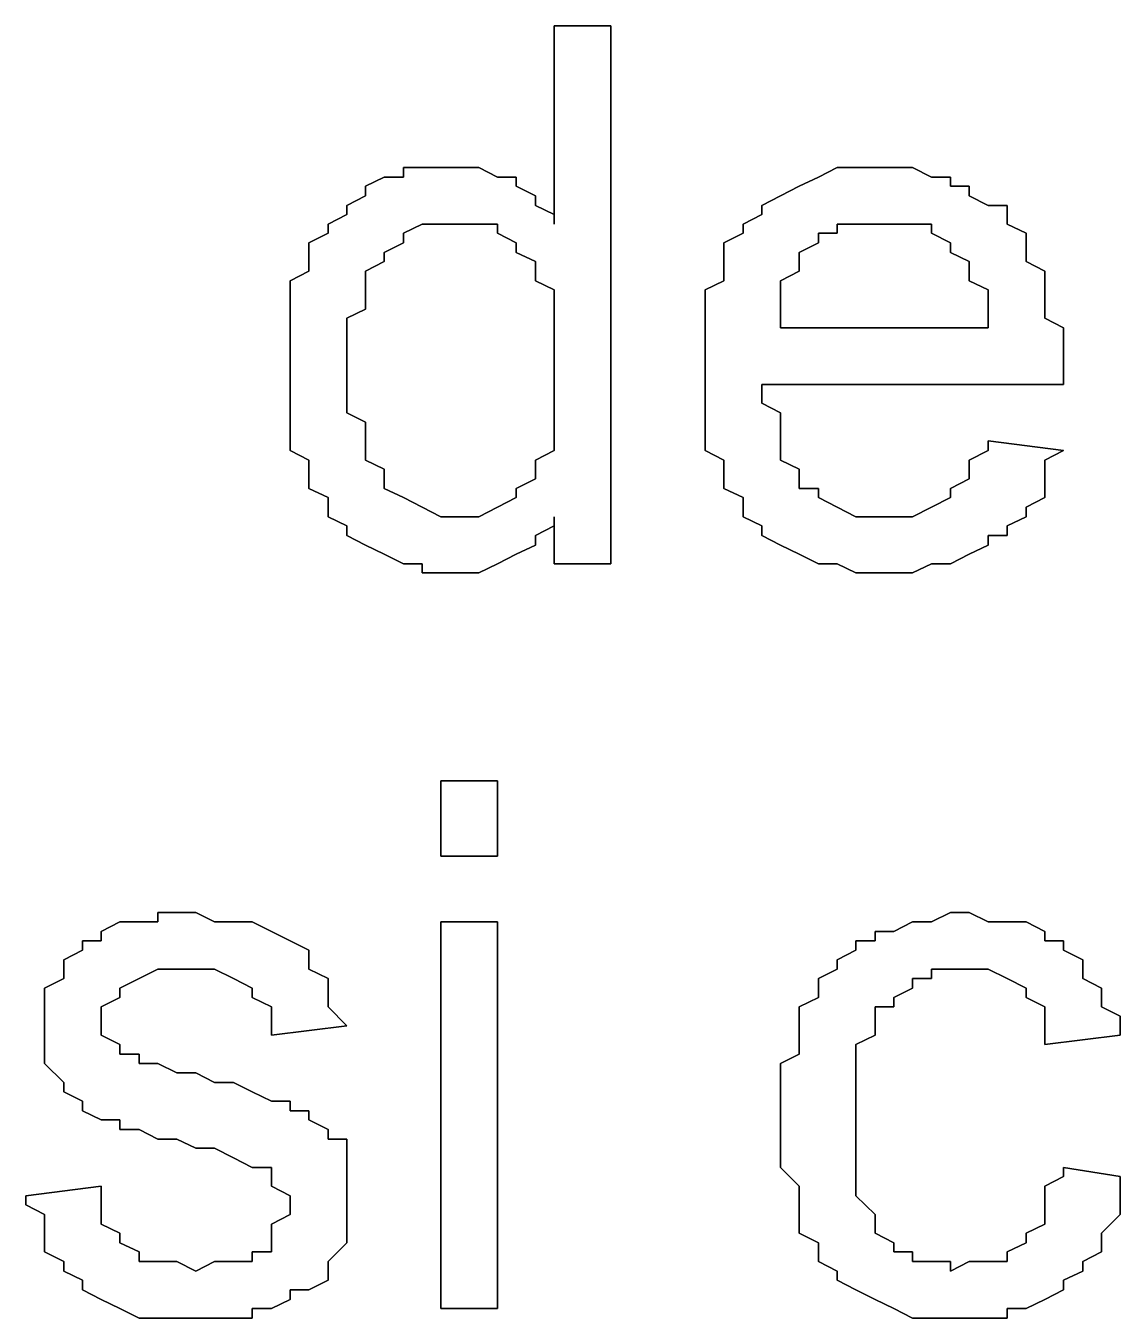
# Model space of a CAD drawing. Header units: metres. Extents: x 2.9 to 42.8, y 1.7 to 28.7.
# Drawn here: x 38.7738 to 38.9784, y 15.6157 to 15.8574 of the extents above; entities that cross this region are included whole.
import ezdxf

# ---------------------------------------------------------------- set-up
doc = ezdxf.new("R2010")
doc.units = ezdxf.units.M
doc.layers.add('GRIS', color=8, linetype='Continuous')

msp = doc.modelspace()

# ---------------------------------------------------------------- linework, layer by layer
at = {"layer": 'GRIS', "lineweight": -3}
for points in [[(38.8832, 15.8574), (38.8726, 15.8574), (38.8832, 15.8574)], [(38.8726, 15.8574), (38.8726, 15.8203), (38.8726, 15.8574)], [(38.8832, 15.7568), (38.8832, 15.8574), (38.8832, 15.7568)], [(38.8408, 15.8291), (38.8373, 15.8274), (38.8408, 15.8291)], [(38.8444, 15.8291), (38.8408, 15.8291), (38.8444, 15.8291)], [(38.8479, 15.8309), (38.8444, 15.8309), (38.8479, 15.8309)], [(38.8444, 15.8309), (38.8444, 15.8291), (38.8444, 15.8309)], [(38.8514, 15.8309), (38.8479, 15.8309), (38.8514, 15.8309)], [(38.8549, 15.8309), (38.8514, 15.8309), (38.8549, 15.8309)], [(38.8585, 15.8309), (38.8549, 15.8309), (38.8585, 15.8309)], [(38.862, 15.8291), (38.8585, 15.8309), (38.862, 15.8291)], [(38.8655, 15.8291), (38.862, 15.8291), (38.8655, 15.8291)], [(38.8655, 15.8274), (38.8655, 15.8291), (38.8655, 15.8274)], [(38.922, 15.8291), (38.9184, 15.8274), (38.922, 15.8291)], [(38.9255, 15.8309), (38.922, 15.8291), (38.9255, 15.8309)], [(38.929, 15.8309), (38.9255, 15.8309), (38.929, 15.8309)], [(38.9326, 15.8309), (38.929, 15.8309), (38.9326, 15.8309)], [(38.9361, 15.8309), (38.9326, 15.8309), (38.9361, 15.8309)], [(38.9396, 15.8309), (38.9361, 15.8309), (38.9396, 15.8309)], [(38.9431, 15.8291), (38.9396, 15.8309), (38.9431, 15.8291)], [(38.9467, 15.8291), (38.9431, 15.8291), (38.9467, 15.8291)], [(38.9467, 15.8274), (38.9467, 15.8291), (38.9467, 15.8274)], [(38.8373, 15.8274), (38.8373, 15.8256), (38.8373, 15.8274)], [(38.8691, 15.8256), (38.8655, 15.8274), (38.8691, 15.8256)], [(38.9184, 15.8274), (38.9149, 15.8256), (38.9184, 15.8274)], [(38.9502, 15.8274), (38.9467, 15.8274), (38.9502, 15.8274)], [(38.9502, 15.8256), (38.9502, 15.8274), (38.9502, 15.8256)], [(38.8373, 15.8256), (38.8338, 15.8238), (38.8373, 15.8256)], [(38.8691, 15.8238), (38.8691, 15.8256), (38.8691, 15.8238)], [(38.9149, 15.8256), (38.9114, 15.8238), (38.9149, 15.8256)], [(38.9537, 15.8238), (38.9502, 15.8256), (38.9537, 15.8238)], [(38.8338, 15.8221), (38.8303, 15.8203), (38.8338, 15.8221)], [(38.8338, 15.8238), (38.8338, 15.8221), (38.8338, 15.8238)], [(38.8726, 15.8221), (38.8691, 15.8238), (38.8726, 15.8221)], [(38.8726, 15.8203), (38.8726, 15.8221), (38.8726, 15.8203)], [(38.9114, 15.8221), (38.9079, 15.8203), (38.9114, 15.8221)], [(38.9114, 15.8238), (38.9114, 15.8221), (38.9114, 15.8238)], [(38.9573, 15.8238), (38.9537, 15.8238), (38.9573, 15.8238)], [(38.9573, 15.8221), (38.9573, 15.8238), (38.9573, 15.8221)], [(38.9573, 15.8203), (38.9573, 15.8221), (38.9573, 15.8203)], [(38.8303, 15.8203), (38.8303, 15.8186), (38.8303, 15.8203)], [(38.8444, 15.8186), (38.8479, 15.8203), (38.8444, 15.8186)], [(38.8479, 15.8203), (38.8514, 15.8203), (38.8479, 15.8203)], [(38.8514, 15.8203), (38.8549, 15.8203), (38.8514, 15.8203)], [(38.8549, 15.8203), (38.8585, 15.8203), (38.8549, 15.8203)], [(38.8585, 15.8203), (38.862, 15.8203), (38.8585, 15.8203)], [(38.862, 15.8203), (38.862, 15.8186), (38.862, 15.8203)], [(38.9079, 15.8203), (38.9079, 15.8186), (38.9079, 15.8203)], [(38.9255, 15.8186), (38.9255, 15.8203), (38.9255, 15.8186)], [(38.9255, 15.8203), (38.929, 15.8203), (38.9255, 15.8203)], [(38.929, 15.8203), (38.9326, 15.8203), (38.929, 15.8203)], [(38.9326, 15.8203), (38.9361, 15.8203), (38.9326, 15.8203)], [(38.9361, 15.8203), (38.9396, 15.8203), (38.9361, 15.8203)], [(38.9396, 15.8203), (38.9431, 15.8203), (38.9396, 15.8203)], [(38.9431, 15.8203), (38.9431, 15.8186), (38.9431, 15.8203)], [(38.9608, 15.8186), (38.9573, 15.8203), (38.9608, 15.8186)], [(38.8303, 15.8186), (38.8267, 15.8168), (38.8303, 15.8186)], [(38.8444, 15.8168), (38.8444, 15.8186), (38.8444, 15.8168)], [(38.862, 15.8186), (38.8655, 15.8168), (38.862, 15.8186)], [(38.9079, 15.8186), (38.9043, 15.8168), (38.9079, 15.8186)], [(38.922, 15.8168), (38.922, 15.8186), (38.922, 15.8168)], [(38.922, 15.8186), (38.9255, 15.8186), (38.922, 15.8186)], [(38.9431, 15.8186), (38.9467, 15.8168), (38.9431, 15.8186)], [(38.9608, 15.8168), (38.9608, 15.8186), (38.9608, 15.8168)], [(38.8267, 15.8168), (38.8267, 15.815), (38.8267, 15.8168)], [(38.8267, 15.815), (38.8267, 15.8133), (38.8267, 15.815)], [(38.8408, 15.815), (38.8444, 15.8168), (38.8408, 15.815)], [(38.8408, 15.8133), (38.8408, 15.815), (38.8408, 15.8133)], [(38.8655, 15.8168), (38.8655, 15.815), (38.8655, 15.8168)], [(38.8655, 15.815), (38.8691, 15.8133), (38.8655, 15.815)], [(38.9043, 15.8168), (38.9043, 15.8133), (38.9043, 15.8168)], [(38.9184, 15.815), (38.922, 15.8168), (38.9184, 15.815)], [(38.9184, 15.8133), (38.9184, 15.815), (38.9184, 15.8133)], [(38.9467, 15.8168), (38.9467, 15.815), (38.9467, 15.8168)], [(38.9467, 15.815), (38.9502, 15.8133), (38.9467, 15.815)], [(38.9608, 15.8133), (38.9608, 15.8168), (38.9608, 15.8133)], [(38.8267, 15.8133), (38.8267, 15.8115), (38.8267, 15.8133)], [(38.8373, 15.8115), (38.8408, 15.8133), (38.8373, 15.8115)], [(38.8691, 15.8133), (38.8691, 15.8115), (38.8691, 15.8133)], [(38.9043, 15.8133), (38.9043, 15.8115), (38.9043, 15.8133)], [(38.9184, 15.8115), (38.9184, 15.8133), (38.9184, 15.8115)], [(38.9502, 15.8133), (38.9502, 15.8115), (38.9502, 15.8133)], [(38.9643, 15.8115), (38.9608, 15.8133), (38.9643, 15.8115)], [(38.8267, 15.8115), (38.8232, 15.8097), (38.8267, 15.8115)], [(38.8232, 15.8097), (38.8232, 15.808), (38.8232, 15.8097)], [(38.8373, 15.8097), (38.8373, 15.8115), (38.8373, 15.8097)], [(38.8373, 15.8062), (38.8373, 15.8097), (38.8373, 15.8062)], [(38.8691, 15.8115), (38.8691, 15.8097), (38.8691, 15.8115)], [(38.8691, 15.8097), (38.8726, 15.808), (38.8691, 15.8097)], [(38.9043, 15.8097), (38.9008, 15.808), (38.9043, 15.8097)], [(38.9043, 15.8115), (38.9043, 15.8097), (38.9043, 15.8115)], [(38.9149, 15.8097), (38.9184, 15.8115), (38.9149, 15.8097)], [(38.9149, 15.808), (38.9149, 15.8097), (38.9149, 15.808)], [(38.9502, 15.8115), (38.9502, 15.8097), (38.9502, 15.8115)], [(38.9502, 15.8097), (38.9537, 15.808), (38.9502, 15.8097)], [(38.9643, 15.8097), (38.9643, 15.8115), (38.9643, 15.8097)], [(38.9643, 15.808), (38.9643, 15.8097), (38.9643, 15.808)], [(38.8232, 15.808), (38.8232, 15.8062), (38.8232, 15.808)], [(38.8726, 15.808), (38.8726, 15.8062), (38.8726, 15.808)], [(38.9008, 15.808), (38.9008, 15.8062), (38.9008, 15.808)], [(38.9149, 15.8062), (38.9149, 15.808), (38.9149, 15.8062)], [(38.9537, 15.808), (38.9537, 15.8062), (38.9537, 15.808)], [(38.9643, 15.8062), (38.9643, 15.808), (38.9643, 15.8062)], [(38.8232, 15.8062), (38.8232, 15.8027), (38.8232, 15.8062)], [(38.8373, 15.8044), (38.8373, 15.8062), (38.8373, 15.8044)], [(38.8726, 15.8062), (38.8726, 15.8027), (38.8726, 15.8062)], [(38.9008, 15.8062), (38.9008, 15.8027), (38.9008, 15.8062)], [(38.9149, 15.8027), (38.9149, 15.8062), (38.9149, 15.8027)], [(38.9537, 15.8062), (38.9537, 15.8027), (38.9537, 15.8062)], [(38.9643, 15.8027), (38.9643, 15.8062), (38.9643, 15.8027)], [(38.8232, 15.8027), (38.8232, 15.8009), (38.8232, 15.8027)], [(38.8338, 15.8027), (38.8373, 15.8044), (38.8338, 15.8027)], [(38.8338, 15.7992), (38.8338, 15.8027), (38.8338, 15.7992)], [(38.8726, 15.8027), (38.8726, 15.8009), (38.8726, 15.8027)], [(38.9008, 15.8027), (38.9008, 15.8009), (38.9008, 15.8027)], [(38.9149, 15.8009), (38.9149, 15.8027), (38.9149, 15.8009)], [(38.9537, 15.8027), (38.9537, 15.8009), (38.9537, 15.8027)], [(38.9678, 15.8009), (38.9643, 15.8027), (38.9678, 15.8009)], [(38.8232, 15.8009), (38.8232, 15.7974), (38.8232, 15.8009)], [(38.8726, 15.8009), (38.8726, 15.7974), (38.8726, 15.8009)], [(38.9008, 15.8009), (38.9008, 15.7974), (38.9008, 15.8009)], [(38.9537, 15.8009), (38.9149, 15.8009), (38.9537, 15.8009)], [(38.9678, 15.7974), (38.9678, 15.8009), (38.9678, 15.7974)], [(38.8338, 15.7974), (38.8338, 15.7992), (38.8338, 15.7974)], [(38.8232, 15.7974), (38.8232, 15.7956), (38.8232, 15.7974)], [(38.8232, 15.7956), (38.8232, 15.7939), (38.8232, 15.7956)], [(38.8338, 15.7939), (38.8338, 15.7974), (38.8338, 15.7939)], [(38.8726, 15.7974), (38.8726, 15.7956), (38.8726, 15.7974)], [(38.8726, 15.7956), (38.8726, 15.7921), (38.8726, 15.7956)], [(38.9008, 15.7974), (38.9008, 15.7956), (38.9008, 15.7974)], [(38.9008, 15.7956), (38.9008, 15.7921), (38.9008, 15.7956)], [(38.9678, 15.7956), (38.9678, 15.7974), (38.9678, 15.7956)], [(38.9678, 15.7939), (38.9678, 15.7956), (38.9678, 15.7939)], [(38.8232, 15.7939), (38.8232, 15.7921), (38.8232, 15.7939)], [(38.8338, 15.7903), (38.8338, 15.7939), (38.8338, 15.7903)], [(38.9678, 15.7903), (38.9678, 15.7939), (38.9678, 15.7903)], [(38.8232, 15.7921), (38.8232, 15.7903), (38.8232, 15.7921)], [(38.8232, 15.7903), (38.8232, 15.7868), (38.8232, 15.7903)], [(38.8338, 15.7868), (38.8338, 15.7903), (38.8338, 15.7868)], [(38.8726, 15.7921), (38.8726, 15.7886), (38.8726, 15.7921)], [(38.9008, 15.7921), (38.9008, 15.7903), (38.9008, 15.7921)], [(38.9008, 15.7903), (38.9008, 15.7886), (38.9008, 15.7903)], [(38.9114, 15.7868), (38.9114, 15.7903), (38.9114, 15.7868)], [(38.9114, 15.7903), (38.9678, 15.7903), (38.9114, 15.7903)], [(38.8726, 15.7886), (38.8726, 15.7868), (38.8726, 15.7886)], [(38.9008, 15.7886), (38.9008, 15.785), (38.9008, 15.7886)], [(38.8232, 15.7868), (38.8232, 15.785), (38.8232, 15.7868)], [(38.8338, 15.785), (38.8338, 15.7868), (38.8338, 15.785)], [(38.8726, 15.7868), (38.8726, 15.7833), (38.8726, 15.7868)], [(38.9149, 15.785), (38.9114, 15.7868), (38.9149, 15.785)], [(38.8232, 15.785), (38.8232, 15.7815), (38.8232, 15.785)], [(38.8373, 15.7833), (38.8338, 15.785), (38.8373, 15.7833)], [(38.8373, 15.7798), (38.8373, 15.7833), (38.8373, 15.7798)], [(38.8726, 15.7833), (38.8726, 15.7815), (38.8726, 15.7833)], [(38.9008, 15.785), (38.9008, 15.7833), (38.9008, 15.785)], [(38.9008, 15.7833), (38.9008, 15.7815), (38.9008, 15.7833)], [(38.9149, 15.7815), (38.9149, 15.785), (38.9149, 15.7815)], [(38.8232, 15.7815), (38.8232, 15.7798), (38.8232, 15.7815)], [(38.8726, 15.7815), (38.8726, 15.7798), (38.8726, 15.7815)], [(38.9008, 15.7815), (38.9008, 15.778), (38.9008, 15.7815)], [(38.9149, 15.7798), (38.9149, 15.7815), (38.9149, 15.7798)], [(38.8232, 15.7798), (38.8232, 15.778), (38.8232, 15.7798)], [(38.8373, 15.778), (38.8373, 15.7798), (38.8373, 15.778)], [(38.8726, 15.7798), (38.8726, 15.778), (38.8726, 15.7798)], [(38.9149, 15.778), (38.9149, 15.7798), (38.9149, 15.778)], [(38.9537, 15.7798), (38.9537, 15.778), (38.9537, 15.7798)], [(38.9678, 15.778), (38.9537, 15.7798), (38.9678, 15.778)], [(38.8232, 15.778), (38.8267, 15.7762), (38.8232, 15.778)], [(38.8267, 15.7762), (38.8267, 15.7727), (38.8267, 15.7762)], [(38.8373, 15.7762), (38.8373, 15.778), (38.8373, 15.7762)], [(38.8408, 15.7745), (38.8373, 15.7762), (38.8408, 15.7745)], [(38.8726, 15.778), (38.8691, 15.7762), (38.8726, 15.778)], [(38.8691, 15.7762), (38.8691, 15.7745), (38.8691, 15.7762)], [(38.9008, 15.778), (38.9043, 15.7762), (38.9008, 15.778)], [(38.9043, 15.7762), (38.9043, 15.7745), (38.9043, 15.7762)], [(38.9149, 15.7762), (38.9149, 15.778), (38.9149, 15.7762)], [(38.9184, 15.7745), (38.9149, 15.7762), (38.9184, 15.7745)], [(38.9537, 15.778), (38.9502, 15.7762), (38.9537, 15.778)], [(38.9502, 15.7762), (38.9502, 15.7745), (38.9502, 15.7762)], [(38.9643, 15.7762), (38.9678, 15.778), (38.9643, 15.7762)], [(38.9643, 15.7745), (38.9643, 15.7762), (38.9643, 15.7745)], [(38.8408, 15.7727), (38.8408, 15.7745), (38.8408, 15.7727)], [(38.8691, 15.7745), (38.8691, 15.7727), (38.8691, 15.7745)], [(38.9043, 15.7745), (38.9043, 15.7727), (38.9043, 15.7745)], [(38.9184, 15.7727), (38.9184, 15.7745), (38.9184, 15.7727)], [(38.9502, 15.7745), (38.9502, 15.7727), (38.9502, 15.7745)], [(38.9643, 15.7709), (38.9643, 15.7745), (38.9643, 15.7709)], [(38.8267, 15.7727), (38.8267, 15.7709), (38.8267, 15.7727)], [(38.8408, 15.7709), (38.8408, 15.7727), (38.8408, 15.7709)], [(38.8691, 15.7727), (38.8655, 15.7709), (38.8691, 15.7727)], [(38.9043, 15.7727), (38.9043, 15.7709), (38.9043, 15.7727)], [(38.9184, 15.7709), (38.9184, 15.7727), (38.9184, 15.7709)], [(38.9502, 15.7727), (38.9467, 15.7709), (38.9502, 15.7727)], [(38.8267, 15.7709), (38.8303, 15.7692), (38.8267, 15.7709)], [(38.8303, 15.7692), (38.8303, 15.7656), (38.8303, 15.7692)], [(38.8444, 15.7692), (38.8408, 15.7709), (38.8444, 15.7692)], [(38.8479, 15.7674), (38.8444, 15.7692), (38.8479, 15.7674)], [(38.8655, 15.7692), (38.862, 15.7674), (38.8655, 15.7692)], [(38.8655, 15.7709), (38.8655, 15.7692), (38.8655, 15.7709)], [(38.9043, 15.7709), (38.9079, 15.7692), (38.9043, 15.7709)], [(38.9079, 15.7692), (38.9079, 15.7674), (38.9079, 15.7692)], [(38.922, 15.7709), (38.9184, 15.7709), (38.922, 15.7709)], [(38.922, 15.7692), (38.922, 15.7709), (38.922, 15.7692)], [(38.9255, 15.7674), (38.922, 15.7692), (38.9255, 15.7674)], [(38.9467, 15.7692), (38.9431, 15.7674), (38.9467, 15.7692)], [(38.9467, 15.7709), (38.9467, 15.7692), (38.9467, 15.7709)], [(38.9608, 15.7674), (38.9643, 15.7692), (38.9608, 15.7674)], [(38.9643, 15.7692), (38.9643, 15.7709), (38.9643, 15.7692)], [(38.8514, 15.7656), (38.8479, 15.7674), (38.8514, 15.7656)], [(38.862, 15.7674), (38.8585, 15.7656), (38.862, 15.7674)], [(38.9079, 15.7674), (38.9079, 15.7656), (38.9079, 15.7674)], [(38.929, 15.7656), (38.9255, 15.7674), (38.929, 15.7656)], [(38.9431, 15.7674), (38.9396, 15.7656), (38.9431, 15.7674)], [(38.9608, 15.7656), (38.9608, 15.7674), (38.9608, 15.7656)], [(38.8303, 15.7656), (38.8338, 15.7639), (38.8303, 15.7656)], [(38.8338, 15.7639), (38.8338, 15.7621), (38.8338, 15.7639)], [(38.8549, 15.7656), (38.8514, 15.7656), (38.8549, 15.7656)], [(38.8585, 15.7656), (38.8549, 15.7656), (38.8585, 15.7656)], [(38.8691, 15.7621), (38.8726, 15.7639), (38.8691, 15.7621)], [(38.8726, 15.7639), (38.8726, 15.7656), (38.8726, 15.7639)], [(38.8726, 15.7656), (38.8726, 15.7568), (38.8726, 15.7656)], [(38.9079, 15.7656), (38.9114, 15.7639), (38.9079, 15.7656)], [(38.9114, 15.7639), (38.9114, 15.7621), (38.9114, 15.7639)], [(38.9326, 15.7656), (38.929, 15.7656), (38.9326, 15.7656)], [(38.9361, 15.7656), (38.9326, 15.7656), (38.9361, 15.7656)], [(38.9396, 15.7656), (38.9361, 15.7656), (38.9396, 15.7656)], [(38.9573, 15.7639), (38.9608, 15.7656), (38.9573, 15.7639)], [(38.9573, 15.7621), (38.9573, 15.7639), (38.9573, 15.7621)], [(38.8338, 15.7621), (38.8373, 15.7603), (38.8338, 15.7621)], [(38.8691, 15.7603), (38.8691, 15.7621), (38.8691, 15.7603)], [(38.9114, 15.7621), (38.9149, 15.7603), (38.9114, 15.7621)], [(38.9537, 15.7603), (38.9537, 15.7621), (38.9537, 15.7603)], [(38.9537, 15.7621), (38.9573, 15.7621), (38.9537, 15.7621)], [(38.8373, 15.7603), (38.8408, 15.7586), (38.8373, 15.7603)], [(38.8655, 15.7586), (38.8691, 15.7603), (38.8655, 15.7586)], [(38.9149, 15.7603), (38.9184, 15.7586), (38.9149, 15.7603)], [(38.9502, 15.7586), (38.9537, 15.7603), (38.9502, 15.7586)], [(38.8408, 15.7586), (38.8444, 15.7568), (38.8408, 15.7586)], [(38.8444, 15.7568), (38.8479, 15.7568), (38.8444, 15.7568)], [(38.8479, 15.7568), (38.8479, 15.7551), (38.8479, 15.7568)], [(38.8585, 15.7551), (38.862, 15.7568), (38.8585, 15.7551)], [(38.862, 15.7568), (38.8655, 15.7586), (38.862, 15.7568)], [(38.8726, 15.7568), (38.8832, 15.7568), (38.8726, 15.7568)], [(38.9184, 15.7586), (38.922, 15.7568), (38.9184, 15.7586)], [(38.922, 15.7568), (38.9255, 15.7568), (38.922, 15.7568)], [(38.9255, 15.7568), (38.929, 15.7551), (38.9255, 15.7568)], [(38.9396, 15.7551), (38.9431, 15.7568), (38.9396, 15.7551)], [(38.9431, 15.7568), (38.9467, 15.7568), (38.9431, 15.7568)], [(38.9467, 15.7568), (38.9502, 15.7586), (38.9467, 15.7568)], [(38.8479, 15.7551), (38.8514, 15.7551), (38.8479, 15.7551)], [(38.8514, 15.7551), (38.8549, 15.7551), (38.8514, 15.7551)], [(38.8549, 15.7551), (38.8585, 15.7551), (38.8549, 15.7551)], [(38.929, 15.7551), (38.9326, 15.7551), (38.929, 15.7551)], [(38.9326, 15.7551), (38.9361, 15.7551), (38.9326, 15.7551)], [(38.9361, 15.7551), (38.9396, 15.7551), (38.9361, 15.7551)], [(38.862, 15.7162), (38.8514, 15.7162), (38.862, 15.7162)], [(38.8514, 15.7162), (38.8514, 15.7021), (38.8514, 15.7162)], [(38.862, 15.7021), (38.862, 15.7162), (38.862, 15.7021)], [(38.8514, 15.7021), (38.862, 15.7021), (38.8514, 15.7021)], [(38.802, 15.6916), (38.7985, 15.6916), (38.802, 15.6916)], [(38.7985, 15.6916), (38.7985, 15.6898), (38.7985, 15.6916)], [(38.8056, 15.6916), (38.802, 15.6916), (38.8056, 15.6916)], [(38.8091, 15.6898), (38.8056, 15.6916), (38.8091, 15.6898)], [(38.9467, 15.6916), (38.9431, 15.6898), (38.9467, 15.6916)], [(38.9502, 15.6916), (38.9467, 15.6916), (38.9502, 15.6916)], [(38.9537, 15.6898), (38.9502, 15.6916), (38.9537, 15.6898)], [(38.7914, 15.6898), (38.7879, 15.688), (38.7914, 15.6898)], [(38.795, 15.6898), (38.7914, 15.6898), (38.795, 15.6898)], [(38.7985, 15.6898), (38.795, 15.6898), (38.7985, 15.6898)], [(38.8126, 15.6898), (38.8091, 15.6898), (38.8126, 15.6898)], [(38.8161, 15.6898), (38.8126, 15.6898), (38.8161, 15.6898)], [(38.8197, 15.688), (38.8161, 15.6898), (38.8197, 15.688)], [(38.862, 15.6898), (38.8514, 15.6898), (38.862, 15.6898)], [(38.8514, 15.6898), (38.8514, 15.6175), (38.8514, 15.6898)], [(38.862, 15.6175), (38.862, 15.6898), (38.862, 15.6175)], [(38.9396, 15.6898), (38.9361, 15.688), (38.9396, 15.6898)], [(38.9431, 15.6898), (38.9396, 15.6898), (38.9431, 15.6898)], [(38.9573, 15.6898), (38.9537, 15.6898), (38.9573, 15.6898)], [(38.9608, 15.6898), (38.9573, 15.6898), (38.9608, 15.6898)], [(38.9643, 15.688), (38.9608, 15.6898), (38.9643, 15.688)], [(38.7879, 15.688), (38.7879, 15.6863), (38.7879, 15.688)], [(38.8232, 15.6863), (38.8197, 15.688), (38.8232, 15.6863)], [(38.9361, 15.688), (38.9326, 15.688), (38.9361, 15.688)], [(38.9326, 15.688), (38.9326, 15.6863), (38.9326, 15.688)], [(38.9643, 15.6863), (38.9643, 15.688), (38.9643, 15.6863)], [(38.7844, 15.6845), (38.7809, 15.6827), (38.7844, 15.6845)], [(38.7879, 15.6863), (38.7844, 15.6863), (38.7879, 15.6863)], [(38.7844, 15.6863), (38.7844, 15.6845), (38.7844, 15.6863)], [(38.8267, 15.6845), (38.8232, 15.6863), (38.8267, 15.6845)], [(38.8267, 15.6827), (38.8267, 15.6845), (38.8267, 15.6827)], [(38.929, 15.6845), (38.9255, 15.6827), (38.929, 15.6845)], [(38.9326, 15.6863), (38.929, 15.6863), (38.9326, 15.6863)], [(38.929, 15.6863), (38.929, 15.6845), (38.929, 15.6863)], [(38.9678, 15.6863), (38.9643, 15.6863), (38.9678, 15.6863)], [(38.9678, 15.6845), (38.9678, 15.6863), (38.9678, 15.6845)], [(38.9714, 15.6827), (38.9678, 15.6845), (38.9714, 15.6827)], [(38.7809, 15.6827), (38.7809, 15.681), (38.7809, 15.6827)], [(38.8267, 15.681), (38.8267, 15.6827), (38.8267, 15.681)], [(38.9255, 15.6827), (38.9255, 15.681), (38.9255, 15.6827)], [(38.9714, 15.681), (38.9714, 15.6827), (38.9714, 15.681)], [(38.7809, 15.6792), (38.7773, 15.6774), (38.7809, 15.6792)], [(38.7809, 15.681), (38.7809, 15.6792), (38.7809, 15.681)], [(38.7914, 15.6774), (38.795, 15.6792), (38.7914, 15.6774)], [(38.795, 15.6792), (38.7985, 15.681), (38.795, 15.6792)], [(38.7985, 15.681), (38.802, 15.681), (38.7985, 15.681)], [(38.802, 15.681), (38.8056, 15.681), (38.802, 15.681)], [(38.8056, 15.681), (38.8091, 15.681), (38.8056, 15.681)], [(38.8091, 15.681), (38.8126, 15.6792), (38.8091, 15.681)], [(38.8126, 15.6792), (38.8161, 15.6774), (38.8126, 15.6792)], [(38.8303, 15.6792), (38.8267, 15.681), (38.8303, 15.6792)], [(38.8303, 15.6774), (38.8303, 15.6792), (38.8303, 15.6774)], [(38.9255, 15.681), (38.922, 15.6792), (38.9255, 15.681)], [(38.922, 15.6792), (38.922, 15.6774), (38.922, 15.6792)], [(38.9396, 15.6774), (38.9396, 15.6792), (38.9396, 15.6774)], [(38.9396, 15.6792), (38.9431, 15.6792), (38.9396, 15.6792)], [(38.9431, 15.6792), (38.9431, 15.681), (38.9431, 15.6792)], [(38.9431, 15.681), (38.9467, 15.681), (38.9431, 15.681)], [(38.9467, 15.681), (38.9502, 15.681), (38.9467, 15.681)], [(38.9502, 15.681), (38.9537, 15.681), (38.9502, 15.681)], [(38.9537, 15.681), (38.9573, 15.6792), (38.9537, 15.681)], [(38.9573, 15.6792), (38.9608, 15.6774), (38.9573, 15.6792)], [(38.9714, 15.6792), (38.9714, 15.681), (38.9714, 15.6792)], [(38.9749, 15.6774), (38.9714, 15.6792), (38.9749, 15.6774)], [(38.7773, 15.6774), (38.7773, 15.6757), (38.7773, 15.6774)], [(38.7914, 15.6757), (38.7914, 15.6774), (38.7914, 15.6757)], [(38.8161, 15.6774), (38.8161, 15.6757), (38.8161, 15.6774)], [(38.8303, 15.6757), (38.8303, 15.6774), (38.8303, 15.6757)], [(38.922, 15.6774), (38.922, 15.6757), (38.922, 15.6774)], [(38.9361, 15.6757), (38.9396, 15.6774), (38.9361, 15.6757)], [(38.9608, 15.6774), (38.9608, 15.6757), (38.9608, 15.6774)], [(38.9749, 15.6757), (38.9749, 15.6774), (38.9749, 15.6757)], [(38.7773, 15.6757), (38.7773, 15.6722), (38.7773, 15.6757)], [(38.7879, 15.6739), (38.7914, 15.6757), (38.7879, 15.6739)], [(38.8161, 15.6757), (38.8197, 15.6739), (38.8161, 15.6757)], [(38.8303, 15.6739), (38.8303, 15.6757), (38.8303, 15.6739)], [(38.922, 15.6757), (38.9184, 15.6739), (38.922, 15.6757)], [(38.9361, 15.6739), (38.9361, 15.6757), (38.9361, 15.6739)], [(38.9608, 15.6757), (38.9643, 15.6739), (38.9608, 15.6757)], [(38.9749, 15.6739), (38.9749, 15.6757), (38.9749, 15.6739)], [(38.7773, 15.6722), (38.7773, 15.6704), (38.7773, 15.6722)], [(38.7879, 15.6722), (38.7879, 15.6739), (38.7879, 15.6722)], [(38.7879, 15.6686), (38.7879, 15.6722), (38.7879, 15.6686)], [(38.8197, 15.6739), (38.8197, 15.6722), (38.8197, 15.6739)], [(38.8197, 15.6722), (38.8197, 15.6686), (38.8197, 15.6722)], [(38.8338, 15.6704), (38.8303, 15.6739), (38.8338, 15.6704)], [(38.9184, 15.6739), (38.9184, 15.6722), (38.9184, 15.6739)], [(38.9184, 15.6722), (38.9184, 15.6704), (38.9184, 15.6722)], [(38.9326, 15.6722), (38.9326, 15.6739), (38.9326, 15.6722)], [(38.9326, 15.6739), (38.9361, 15.6739), (38.9326, 15.6739)], [(38.9326, 15.6704), (38.9326, 15.6722), (38.9326, 15.6704)], [(38.9643, 15.6739), (38.9643, 15.6704), (38.9643, 15.6739)], [(38.9784, 15.6722), (38.9749, 15.6739), (38.9784, 15.6722)], [(38.9784, 15.6686), (38.9784, 15.6722), (38.9784, 15.6686)], [(38.7773, 15.6704), (38.7773, 15.6686), (38.7773, 15.6704)], [(38.8197, 15.6686), (38.8338, 15.6704), (38.8197, 15.6686)], [(38.9184, 15.6704), (38.9184, 15.6669), (38.9184, 15.6704)], [(38.9326, 15.6686), (38.9326, 15.6704), (38.9326, 15.6686)], [(38.9643, 15.6704), (38.9643, 15.6686), (38.9643, 15.6704)], [(38.7773, 15.6686), (38.7773, 15.6669), (38.7773, 15.6686)], [(38.7914, 15.6669), (38.7879, 15.6686), (38.7914, 15.6669)], [(38.929, 15.6669), (38.9326, 15.6686), (38.929, 15.6669)], [(38.9643, 15.6686), (38.9643, 15.6669), (38.9643, 15.6686)], [(38.9643, 15.6669), (38.9784, 15.6686), (38.9643, 15.6669)], [(38.7773, 15.6669), (38.7773, 15.6651), (38.7773, 15.6669)], [(38.7773, 15.6651), (38.7773, 15.6633), (38.7773, 15.6651)], [(38.7914, 15.6651), (38.7914, 15.6669), (38.7914, 15.6651)], [(38.795, 15.6651), (38.7914, 15.6651), (38.795, 15.6651)], [(38.795, 15.6633), (38.795, 15.6651), (38.795, 15.6633)], [(38.9184, 15.6651), (38.9149, 15.6633), (38.9184, 15.6651)], [(38.9184, 15.6669), (38.9184, 15.6651), (38.9184, 15.6669)], [(38.929, 15.6651), (38.929, 15.6669), (38.929, 15.6651)], [(38.929, 15.6633), (38.929, 15.6651), (38.929, 15.6633)], [(38.7773, 15.6633), (38.7809, 15.6598), (38.7773, 15.6633)], [(38.7985, 15.6633), (38.795, 15.6633), (38.7985, 15.6633)], [(38.802, 15.6616), (38.7985, 15.6633), (38.802, 15.6616)], [(38.9149, 15.6633), (38.9149, 15.6598), (38.9149, 15.6633)], [(38.929, 15.6598), (38.929, 15.6633), (38.929, 15.6598)], [(38.7809, 15.6598), (38.7809, 15.658), (38.7809, 15.6598)], [(38.8056, 15.6616), (38.802, 15.6616), (38.8056, 15.6616)], [(38.8091, 15.6598), (38.8056, 15.6616), (38.8091, 15.6598)], [(38.8126, 15.6598), (38.8091, 15.6598), (38.8126, 15.6598)], [(38.8161, 15.658), (38.8126, 15.6598), (38.8161, 15.658)], [(38.9149, 15.6598), (38.9149, 15.658), (38.9149, 15.6598)], [(38.929, 15.658), (38.929, 15.6598), (38.929, 15.658)], [(38.7809, 15.658), (38.7844, 15.6563), (38.7809, 15.658)], [(38.8197, 15.6563), (38.8161, 15.658), (38.8197, 15.6563)], [(38.9149, 15.658), (38.9149, 15.6563), (38.9149, 15.658)], [(38.929, 15.6545), (38.929, 15.658), (38.929, 15.6545)], [(38.7844, 15.6563), (38.7844, 15.6545), (38.7844, 15.6563)], [(38.8232, 15.6563), (38.8197, 15.6563), (38.8232, 15.6563)], [(38.8232, 15.6545), (38.8232, 15.6563), (38.8232, 15.6545)], [(38.9149, 15.6563), (38.9149, 15.6528), (38.9149, 15.6563)], [(38.7844, 15.6545), (38.7879, 15.6528), (38.7844, 15.6545)], [(38.7879, 15.6528), (38.7914, 15.6528), (38.7879, 15.6528)], [(38.7914, 15.6528), (38.7914, 15.651), (38.7914, 15.6528)], [(38.8267, 15.6545), (38.8232, 15.6545), (38.8267, 15.6545)], [(38.8267, 15.6528), (38.8267, 15.6545), (38.8267, 15.6528)], [(38.8303, 15.651), (38.8267, 15.6528), (38.8303, 15.651)], [(38.9149, 15.6528), (38.9149, 15.651), (38.9149, 15.6528)], [(38.929, 15.6528), (38.929, 15.6545), (38.929, 15.6528)], [(38.929, 15.651), (38.929, 15.6528), (38.929, 15.651)], [(38.7914, 15.651), (38.795, 15.651), (38.7914, 15.651)], [(38.795, 15.651), (38.7985, 15.6492), (38.795, 15.651)], [(38.8303, 15.6492), (38.8303, 15.651), (38.8303, 15.6492)], [(38.9149, 15.651), (38.9149, 15.6475), (38.9149, 15.651)], [(38.929, 15.6475), (38.929, 15.651), (38.929, 15.6475)], [(38.7985, 15.6492), (38.802, 15.6492), (38.7985, 15.6492)], [(38.802, 15.6492), (38.8056, 15.6475), (38.802, 15.6492)], [(38.8338, 15.6492), (38.8303, 15.6492), (38.8338, 15.6492)], [(38.8338, 15.6475), (38.8338, 15.6492), (38.8338, 15.6475)], [(38.8056, 15.6475), (38.8091, 15.6475), (38.8056, 15.6475)], [(38.8091, 15.6475), (38.8126, 15.6457), (38.8091, 15.6475)], [(38.8126, 15.6457), (38.8161, 15.6439), (38.8126, 15.6457)], [(38.8338, 15.6439), (38.8338, 15.6475), (38.8338, 15.6439)], [(38.9149, 15.6475), (38.9149, 15.6457), (38.9149, 15.6475)], [(38.9149, 15.6457), (38.9149, 15.6439), (38.9149, 15.6457)], [(38.929, 15.6439), (38.929, 15.6475), (38.929, 15.6439)], [(38.8161, 15.6439), (38.8197, 15.6439), (38.8161, 15.6439)], [(38.8197, 15.6439), (38.8197, 15.6422), (38.8197, 15.6439)], [(38.8338, 15.6422), (38.8338, 15.6439), (38.8338, 15.6422)], [(38.9149, 15.6439), (38.9184, 15.6404), (38.9149, 15.6439)], [(38.929, 15.6422), (38.929, 15.6439), (38.929, 15.6422)], [(38.9678, 15.6439), (38.9678, 15.6422), (38.9678, 15.6439)], [(38.9784, 15.6422), (38.9678, 15.6439), (38.9784, 15.6422)], [(38.8197, 15.6422), (38.8197, 15.6404), (38.8197, 15.6422)], [(38.8338, 15.6404), (38.8338, 15.6422), (38.8338, 15.6404)], [(38.929, 15.6404), (38.929, 15.6422), (38.929, 15.6404)], [(38.9678, 15.6422), (38.9643, 15.6404), (38.9678, 15.6422)], [(38.9784, 15.6386), (38.9784, 15.6422), (38.9784, 15.6386)], [(38.7879, 15.6404), (38.7738, 15.6386), (38.7879, 15.6404)], [(38.7738, 15.6386), (38.7738, 15.6369), (38.7738, 15.6386)], [(38.7879, 15.6386), (38.7879, 15.6404), (38.7879, 15.6386)], [(38.7879, 15.6351), (38.7879, 15.6386), (38.7879, 15.6351)], [(38.8197, 15.6404), (38.8232, 15.6386), (38.8197, 15.6404)], [(38.8232, 15.6386), (38.8232, 15.6369), (38.8232, 15.6386)], [(38.8338, 15.6386), (38.8338, 15.6404), (38.8338, 15.6386)], [(38.8338, 15.6351), (38.8338, 15.6386), (38.8338, 15.6351)], [(38.9184, 15.6404), (38.9184, 15.6386), (38.9184, 15.6404)], [(38.9184, 15.6386), (38.9184, 15.6369), (38.9184, 15.6386)], [(38.929, 15.6386), (38.929, 15.6404), (38.929, 15.6386)], [(38.9326, 15.6351), (38.929, 15.6386), (38.9326, 15.6351)], [(38.9643, 15.6404), (38.9643, 15.6369), (38.9643, 15.6404)], [(38.9784, 15.6369), (38.9784, 15.6386), (38.9784, 15.6369)], [(38.7738, 15.6369), (38.7773, 15.6351), (38.7738, 15.6369)], [(38.8232, 15.6369), (38.8232, 15.6351), (38.8232, 15.6369)], [(38.9184, 15.6369), (38.9184, 15.6333), (38.9184, 15.6369)], [(38.9643, 15.6369), (38.9643, 15.6351), (38.9643, 15.6369)], [(38.9784, 15.6351), (38.9784, 15.6369), (38.9784, 15.6351)], [(38.7773, 15.6351), (38.7773, 15.6316), (38.7773, 15.6351)], [(38.7879, 15.6333), (38.7879, 15.6351), (38.7879, 15.6333)], [(38.7914, 15.6316), (38.7879, 15.6333), (38.7914, 15.6316)], [(38.8232, 15.6351), (38.8197, 15.6333), (38.8232, 15.6351)], [(38.8197, 15.6333), (38.8197, 15.6298), (38.8197, 15.6333)], [(38.8338, 15.6333), (38.8338, 15.6351), (38.8338, 15.6333)], [(38.8338, 15.6316), (38.8338, 15.6333), (38.8338, 15.6316)], [(38.9184, 15.6333), (38.9184, 15.6316), (38.9184, 15.6333)], [(38.9326, 15.6333), (38.9326, 15.6351), (38.9326, 15.6333)], [(38.9326, 15.6316), (38.9326, 15.6333), (38.9326, 15.6316)], [(38.9643, 15.6333), (38.9608, 15.6316), (38.9643, 15.6333)], [(38.9643, 15.6351), (38.9643, 15.6333), (38.9643, 15.6351)], [(38.9749, 15.6316), (38.9784, 15.6351), (38.9749, 15.6316)], [(38.7773, 15.6316), (38.7773, 15.6298), (38.7773, 15.6316)], [(38.7914, 15.6298), (38.7914, 15.6316), (38.7914, 15.6298)], [(38.8338, 15.6298), (38.8338, 15.6316), (38.8338, 15.6298)], [(38.9184, 15.6316), (38.922, 15.6298), (38.9184, 15.6316)], [(38.9361, 15.6298), (38.9326, 15.6316), (38.9361, 15.6298)], [(38.9608, 15.6316), (38.9608, 15.6298), (38.9608, 15.6316)], [(38.9749, 15.6298), (38.9749, 15.6316), (38.9749, 15.6298)], [(38.7773, 15.6298), (38.7773, 15.6281), (38.7773, 15.6298)], [(38.795, 15.6281), (38.7914, 15.6298), (38.795, 15.6281)], [(38.8197, 15.6298), (38.8197, 15.6281), (38.8197, 15.6298)], [(38.8303, 15.6263), (38.8338, 15.6298), (38.8303, 15.6263)], [(38.922, 15.6298), (38.922, 15.6281), (38.922, 15.6298)], [(38.9361, 15.6281), (38.9361, 15.6298), (38.9361, 15.6281)], [(38.9608, 15.6298), (38.9573, 15.6281), (38.9608, 15.6298)], [(38.9749, 15.6281), (38.9749, 15.6298), (38.9749, 15.6281)], [(38.7773, 15.6281), (38.7809, 15.6263), (38.7773, 15.6281)], [(38.7809, 15.6263), (38.7809, 15.6245), (38.7809, 15.6263)], [(38.795, 15.6263), (38.795, 15.6281), (38.795, 15.6263)], [(38.7985, 15.6263), (38.795, 15.6263), (38.7985, 15.6263)], [(38.802, 15.6263), (38.7985, 15.6263), (38.802, 15.6263)], [(38.8056, 15.6245), (38.802, 15.6263), (38.8056, 15.6245)], [(38.8091, 15.6263), (38.8056, 15.6245), (38.8091, 15.6263)], [(38.8126, 15.6263), (38.8091, 15.6263), (38.8126, 15.6263)], [(38.8161, 15.6263), (38.8126, 15.6263), (38.8161, 15.6263)], [(38.8197, 15.6281), (38.8161, 15.6281), (38.8197, 15.6281)], [(38.8161, 15.6281), (38.8161, 15.6263), (38.8161, 15.6281)], [(38.8303, 15.6245), (38.8303, 15.6263), (38.8303, 15.6245)], [(38.922, 15.6281), (38.922, 15.6263), (38.922, 15.6281)], [(38.922, 15.6263), (38.9255, 15.6245), (38.922, 15.6263)], [(38.9396, 15.6281), (38.9361, 15.6281), (38.9396, 15.6281)], [(38.9396, 15.6263), (38.9396, 15.6281), (38.9396, 15.6263)], [(38.9431, 15.6263), (38.9396, 15.6263), (38.9431, 15.6263)], [(38.9467, 15.6263), (38.9431, 15.6263), (38.9467, 15.6263)], [(38.9502, 15.6263), (38.9467, 15.6245), (38.9502, 15.6263)], [(38.9467, 15.6245), (38.9467, 15.6263), (38.9467, 15.6245)], [(38.9537, 15.6263), (38.9502, 15.6263), (38.9537, 15.6263)], [(38.9573, 15.6263), (38.9537, 15.6263), (38.9573, 15.6263)], [(38.9573, 15.6281), (38.9573, 15.6263), (38.9573, 15.6281)], [(38.9714, 15.6263), (38.9749, 15.6281), (38.9714, 15.6263)], [(38.9714, 15.6245), (38.9714, 15.6263), (38.9714, 15.6245)], [(38.7809, 15.6245), (38.7844, 15.6228), (38.7809, 15.6245)], [(38.8303, 15.6228), (38.8303, 15.6245), (38.8303, 15.6228)], [(38.9255, 15.6245), (38.9255, 15.6228), (38.9255, 15.6245)], [(38.9678, 15.6228), (38.9714, 15.6245), (38.9678, 15.6228)], [(38.7844, 15.6228), (38.7844, 15.621), (38.7844, 15.6228)], [(38.8267, 15.621), (38.8303, 15.6228), (38.8267, 15.621)], [(38.9255, 15.6228), (38.929, 15.621), (38.9255, 15.6228)], [(38.9678, 15.621), (38.9678, 15.6228), (38.9678, 15.621)], [(38.7844, 15.621), (38.7879, 15.6192), (38.7844, 15.621)], [(38.7879, 15.6192), (38.7914, 15.6175), (38.7879, 15.6192)], [(38.8197, 15.6175), (38.8232, 15.6192), (38.8197, 15.6175)], [(38.8232, 15.6192), (38.8232, 15.621), (38.8232, 15.6192)], [(38.8232, 15.621), (38.8267, 15.621), (38.8232, 15.621)], [(38.929, 15.621), (38.9326, 15.6192), (38.929, 15.621)], [(38.9326, 15.6192), (38.9361, 15.6175), (38.9326, 15.6192)], [(38.9608, 15.6175), (38.9643, 15.6192), (38.9608, 15.6175)], [(38.9643, 15.6192), (38.9678, 15.621), (38.9643, 15.6192)], [(38.7914, 15.6175), (38.795, 15.6157), (38.7914, 15.6175)], [(38.8161, 15.6157), (38.8161, 15.6175), (38.8161, 15.6157)], [(38.8161, 15.6175), (38.8197, 15.6175), (38.8161, 15.6175)], [(38.8514, 15.6175), (38.862, 15.6175), (38.8514, 15.6175)], [(38.9361, 15.6175), (38.9396, 15.6157), (38.9361, 15.6175)], [(38.9573, 15.6157), (38.9573, 15.6175), (38.9573, 15.6157)], [(38.9573, 15.6175), (38.9608, 15.6175), (38.9573, 15.6175)], [(38.795, 15.6157), (38.7985, 15.6157), (38.795, 15.6157)], [(38.7985, 15.6157), (38.802, 15.6157), (38.7985, 15.6157)], [(38.802, 15.6157), (38.8056, 15.6157), (38.802, 15.6157)], [(38.8056, 15.6157), (38.8091, 15.6157), (38.8056, 15.6157)], [(38.8091, 15.6157), (38.8126, 15.6157), (38.8091, 15.6157)], [(38.8126, 15.6157), (38.8161, 15.6157), (38.8126, 15.6157)], [(38.9396, 15.6157), (38.9431, 15.6157), (38.9396, 15.6157)], [(38.9431, 15.6157), (38.9467, 15.6157), (38.9431, 15.6157)], [(38.9467, 15.6157), (38.9502, 15.6157), (38.9467, 15.6157)], [(38.9502, 15.6157), (38.9537, 15.6157), (38.9502, 15.6157)], [(38.9537, 15.6157), (38.9573, 15.6157), (38.9537, 15.6157)]]:
    msp.add_lwpolyline(points, dxfattribs=at)

doc.saveas('drawing.dxf')
